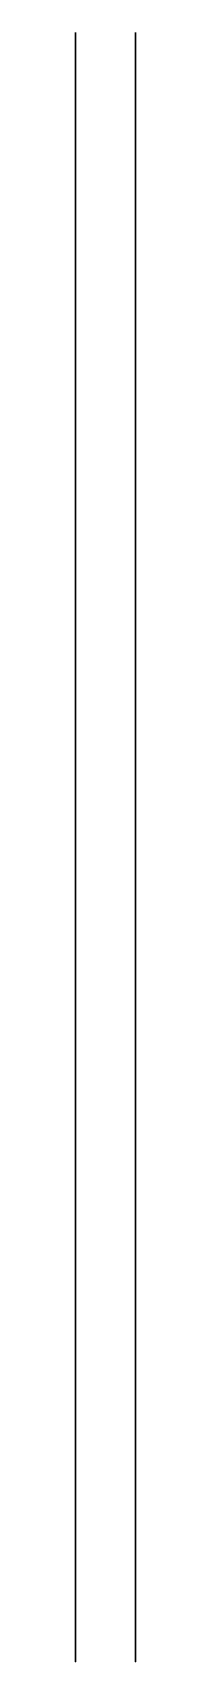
# Model space of a CAD drawing. Header units: centimetres. Extents: x 0 to 0.3, y 0 to 8.26.
import ezdxf

# ---------------------------------------------------------------- set-up
doc = ezdxf.new("R2010")
doc.units = ezdxf.units.CM
doc.header["$MEASUREMENT"] = 0
for name, color, linetype in [('Elevator_BottomPlate v1_Sketch1', 7, 'Continuous'), ('Elevator_BottomPlate v1_Sketch2', 7, 'Continuous'), ('Elevator_BottomPlate v1_Sketch3', 7, 'Continuous'), ('Elevator_BottomPlate v1_Sketch4', 7, 'Continuous'), ('Elevator_BottomPlate v1_Sketch5', 7, 'Continuous')]:
    doc.layers.add(name, color=color, linetype=linetype)

msp = doc.modelspace()

# ---------------------------------------------------------------- linework, layer by layer
at = {"layer": 'Elevator_BottomPlate v1_Sketch1'}
for p, q in [((0, 8.255, 3.81), (0, 0, 3.81)), ((0, 8.255), (0, 8.255, 3.81)), ((0, 0), (0, 8.255)), ((0, 0, 3.81), (0, 0))]:
    msp.add_line(p, q, dxfattribs=at)
msp.add_point((0, 0), dxfattribs=at)
at = {"layer": 'Elevator_BottomPlate v1_Sketch2'}
for p, q in [((0.3048, 0), (0.3048, 8.255)), ((0.3048, 8.255), (0.3048, 8.255, 3.81)), ((0.3048, 8.255, 3.81), (0.3048, 0, 3.81)), ((0.3048, 3.81), (0.3048, 3.81, 1.905)), ((0.3048, 3.81, 1.905), (0.3048, 0, 1.905)), ((0.3048, 0), (0.3048, 3.81)), ((0.3048, 0, 1.905), (0.3048, 0)), ((0.3048, 0, 3.81), (0.3048, 0))]:
    msp.add_line(p, q, dxfattribs=at)
msp.add_point((0.3048, 0), dxfattribs=at)
at = {"layer": 'Elevator_BottomPlate v1_Sketch3'}
for p, q in [((0.3048, 0), (0.3048, 8.255)), ((0.3048, 8.255), (0.3048, 6.985)), ((0.3048, 8.255, 3.81), (0.3048, 0, 3.81)), ((0.3048, 8.255, 0.635), (0.3048, 8.255)), ((0.3048, 8.255), (0.3048, 8.255, 3.81)), ((0.3048, 6.985, 0.635), (0.3048, 8.255, 0.635)), ((0.3048, 6.985), (0.3048, 6.985, 0.635)), ((0.3048, 0, 3.81), (0.3048, 0))]:
    msp.add_line(p, q, dxfattribs=at)
at = {"layer": 'Elevator_BottomPlate v1_Sketch3', "extrusion": (1, 0, 0)}
msp.add_circle((3.81, 1.905, 0.3048), 0.2413, dxfattribs=at)
at = {"layer": 'Elevator_BottomPlate v1_Sketch3'}
msp.add_point((0.3048, 0), dxfattribs=at)
at = {"layer": 'Elevator_BottomPlate v1_Sketch4'}
for p, q in [((0.3048, 6.985, 1.905), (0.3048, 8.255, 1.905)), ((0.3048, 0), (0.3048, 8.255)), ((0.3048, 8.255), (0.3048, 8.255, 3.81)), ((0.3048, 8.255, 3.81), (0.3048, 0, 3.81)), ((0.3048, 8.255), (0.3048, 6.985)), ((0.3048, 8.255, 1.905), (0.3048, 8.255)), ((0.3048, 6.985), (0.3048, 6.985, 1.905)), ((0.3048, 0, 3.81), (0.3048, 0))]:
    msp.add_line(p, q, dxfattribs=at)
at = {"layer": 'Elevator_BottomPlate v1_Sketch4', "extrusion": (1, 0, 0)}
for centre in [(6.985, 0.635, 0.3048), (3.81, 1.905, 0.3048)]:
    msp.add_circle(centre, 0.2413, dxfattribs=at)
at = {"layer": 'Elevator_BottomPlate v1_Sketch4'}
msp.add_point((0.3048, 0), dxfattribs=at)
at = {"layer": 'Elevator_BottomPlate v1_Sketch5'}
for p, q in [((0.3048, 8.255, 3.175), (0.3048, 8.255)), ((0.3048, 0), (0.3048, 8.255)), ((0.3048, 8.255), (0.3048, 6.985)), ((0.3048, 6.985, 3.175), (0.3048, 8.255, 3.175)), ((0.3048, 8.255, 3.81), (0.3048, 0, 3.81)), ((0.3048, 8.255), (0.3048, 8.255, 3.81)), ((0.3048, 6.985), (0.3048, 6.985, 3.175)), ((0.3048, 0, 3.81), (0.3048, 0))]:
    msp.add_line(p, q, dxfattribs=at)
at = {"layer": 'Elevator_BottomPlate v1_Sketch5', "extrusion": (1, 0, 0)}
for centre in [(6.985, 0.635, 0.3048), (6.985, 1.905, 0.3048), (3.81, 1.905, 0.3048)]:
    msp.add_circle(centre, 0.2413, dxfattribs=at)
at = {"layer": 'Elevator_BottomPlate v1_Sketch5'}
msp.add_point((0.3048, 0), dxfattribs=at)

doc.saveas('drawing.dxf')
